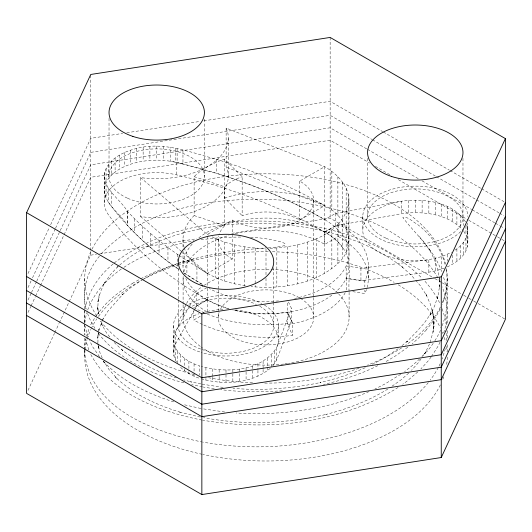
<?xml version="1.0" encoding="UTF-8"?>
<svg xmlns="http://www.w3.org/2000/svg" width="532" height="532" viewBox="0 0 532 532"><rect width="100%" height="100%" fill="white"/><g stroke="black" fill="none" stroke-linecap="round" stroke-linejoin="round"><path stroke-width="0.4" stroke-dasharray="2.66 2" d="M84.615 324.547L84.967 335.087M84.588 350.475C87.86 407.539 154.273 432.356 201.834 441.939M84.595 349.664L84.621 346.418L86.264 336.969M97.935 342.535L97.994 335.798L98.633 331.323M446.641 340.58L446.913 330.884M226.133 128.119L227.516 131.51A71.547 41.31 0 0 1 146.386 178.353L140.501 177.555L140.501 216.504L146.386 217.302A71.547 41.31 0 0 0 227.516 170.459L226.133 167.061L226.133 128.119L324.686 166.689C336.975 173.791 348.726 185.502 348.992 200.571L348.992 266L348.38 272.045L346.166 278.402A82.992 47.913 0 0 1 335.606 292.095M104.259 202.911L104.259 176.425C105.303 160.139 122.719 151.866 136.644 148.441C163.71 141.213 190.788 152.465 216.517 159.321A458.897 264.943 0 0 1 324.686 205.638C346.917 216.344 358.668 245.019 337.873 263.473C314.771 284.527 281.189 289.415 251.071 286.555M189.306 306.645L175.321 331.882C168.046 348.28 185.655 362.026 199.766 365.956L199.766 375.093M176.425 361.9C173.046 356.733 172.754 349.916 175.321 344.344L194.898 309.012M348.992 200.571C344.856 236.933 299.39 247.2 269.092 248.371M447.213 266.938C453.537 264.052 459.542 260.128 463.751 254.502C470.514 245.412 466.797 233.402 467.741 223.021M84.847 322.924L85.659 317.265L87.075 312.211M98.746 330.578L98.959 329.082L98.493 332.161M98.373 332.926L97.562 338.305L98.407 333.69M443.794 299.988C446.9 290.033 447.931 279.426 446.162 269.106M98.972 330.611L99.398 328.304L102.044 321.501M119.022 265.641L116.614 267.649L117.845 266.545L110.124 274.997L103.66 284.467L104.937 282.06L100.448 291.795L97.948 301.75L98.207 300.347L97.848 307.084L98.4 313.813L97.456 306.139L98.985 316.161M97.948 301.75L99.477 293.644M445.337 348.626L442.238 359.04M86.47 336.251L89.17 328.364M430.056 342.428L433.001 332.161L434.159 320.969L433.001 332.161C433.952 324.693 433.966 317.039 432.283 309.671L433.44 317.158M442.159 325.77C448.376 309.79 448.656 291.622 442.923 275.443M443.695 332.839C448.656 318.003 448.03 301.385 442.172 286.894M465.586 221.977C452.453 201.322 423.984 198.376 401.693 201.182L335.499 213.412L324.686 219.656A458.897 264.943 0 0 0 216.517 173.339C196.621 169.056 177.415 160.012 156.721 160.152C143.919 160.272 130.892 162.732 119.62 169.03C111.853 173.518 104.425 180.92 104.259 190.449C105.343 205.086 120.385 213.405 127.261 225.142L127.474 225.382C143.002 241.974 160.491 256.67 179.171 269.591M454.96 250.16C463.266 245.119 470.308 234.891 466.757 224.936M288.47 301.957L291.436 308.354L276.68 347.562C261.199 371.688 226.512 373.351 201.309 366.395M272.956 365.551L276.68 360.024L291.436 320.816L291.436 308.354M102.344 320.749L103.228 318.482M87.68 310.043C93.885 292.746 107.112 278.987 121.914 268.587M27.997 273.548L49.263 227.723M50.653 224.723L90.746 138.333L122.719 133.392M27.997 287.566L31.135 280.81M32.525 277.804L55.188 228.973M55.534 228.228L90.746 152.358L330.146 115.324L371.808 139.371M27.997 300.028L31.135 293.272M31.481 292.52L36.362 282M36.708 281.248L90.746 164.82L330.146 127.786L366.781 148.933M27.997 312.49L30.783 306.485M31.135 305.734L35.318 296.716M35.664 295.965L40.199 286.203M40.545 285.451L90.746 177.282L330.146 140.249L369.654 163.051M27.997 390.382L54.49 333.291M54.836 332.54L59.025 323.529M59.371 322.778L90.746 255.174L90.746 251.031M195.297 308.287L196.501 306.126L207.413 299.669A82.992 47.913 0 0 0 229.013 308.66M234.339 310.056A82.992 47.913 0 0 0 287.579 312.071L291.436 320.816M349.092 291.496C348.154 278.914 351.439 265.175 346.266 253.385L342.774 247.453A82.992 47.913 0 0 0 324.786 231.905L338.392 224.052A102.237 59.025 0 0 1 364.852 281.069L364.852 286.881M440.024 342.143L438.381 345.687L431.545 356.393M439.04 366.142L440.356 363.309M429.49 343.938L424.696 354.006L425.952 351.625L422.847 356.214M189.705 305.92L196.501 293.664L206.635 287.812M90.666 324.806L95.92 315.995M438.381 367.559L433.826 375.18L430.182 380.121M102.35 320.231L107.763 311.32L123.151 293.917L121.376 295.506L130.712 287.606L141.525 280.238M421.071 358.834L418.857 362.112L411.495 370.332M96.365 315.376L105.216 304.51M431.093 357.012L428.36 360.716L420.819 369.022M99.391 256.205C87.401 270.662 81.216 290.685 86.284 309.145M428.36 382.594C404.107 411.595 368.191 427.888 332.34 437.45C290.086 448.163 245.538 449.746 202.626 442.065M101.273 253.771C147.849 204.687 222.349 195.683 286.582 200.484C344.184 207.048 411.056 227.058 440.15 281.887M426.338 329.926L419.708 336.995L412.24 343.765M421.923 356.513L426.338 351.798M417.82 371.888L406.82 381.298L402.777 384.157M419.708 358.867L412.24 365.637L404.619 371.575M113.09 264.012C95.394 278.515 81.609 300.939 84.994 324.567M408.729 373.105L400.928 379.941L391.778 386.378M184.112 247.32A82.992 47.913 0 0 1 194.127 215.56L194.127 176.611C202.645 168.371 213.385 162.912 224.504 159.075L242.153 176.724L242.153 215.666A47.7 27.538 0 0 1 299.729 220.042L324.686 205.638L226.133 167.061M201.309 378.857C224.098 385.321 251.496 383.878 270.349 368.27M119.62 265.142C137.589 249.269 160.145 239.706 182.908 232.943L181.572 233.282L199.872 228.82L198.808 229.079C241.914 220.487 286.881 221.678 329.501 232.371L328.49 232.118C355.07 239.207 380.978 250.166 402.664 267.35L400.968 265.827L411.382 275.29L415.173 279.686M398.215 348.706L384.031 358.196L372.553 364.28M402.006 345.627L408.31 340.493L406.548 342.076L416.071 332.287L424.21 323.15L430.86 313.521L429.577 315.942L434.617 305.993L438.016 295.732L437.557 298.545L439.718 285.265L439.266 288.098L439.239 278.356M407.791 347.23L394.97 356.267L385.261 361.94M114.247 262.981C158.888 228.281 218.12 219.144 273.275 221.372C326.681 224.843 383.293 239.493 422.182 278.349M400.769 374.242L385.268 383.811L374.907 389.058M123.903 267.337C144.864 253.432 169.196 245.358 193.794 240.79M398.062 387.496C340.507 423.512 268.653 431.412 202.626 420.194M140.501 177.555L207.314 234.452L232.271 220.042A47.7 27.538 0 0 0 299.729 220.042A47.7 27.538 0 0 0 299.729 181.099L324.686 166.689L324.686 232.118A453.517 261.837 0 0 0 176.804 174.922A52.469 30.291 0 0 0 119.62 181.492A52.469 30.291 0 0 0 108.249 214.502A453.517 261.837 0 0 0 207.314 299.882L193.808 307.529A102.237 59.025 0 0 0 203.856 312.617M179.171 255.566L207.314 273.401L232.271 258.991L232.271 234.133M324.686 232.118L335.499 225.874L401.693 213.645C422.98 210.891 448.336 213.625 463.246 230.722M193.808 310.854L193.808 319.991L200.963 315.855M235.111 233.801A82.992 47.913 0 0 1 324.786 244.368L338.392 236.514L338.392 224.052M387.815 389.072C368.703 400.869 347.542 408.915 325.843 414.475L326.814 414.235C286.542 423.818 244.208 425.374 203.497 417.633M132.308 283.43L140.016 279.14M143.68 279.047L153.741 273.481L167.234 267.43L177.269 263.819M140.707 278.761L155.504 271.639L177.482 263.546M444.36 268.042L435.356 270.894L428.852 272.165L360.942 280.69L346.166 278.402L346.166 265.94L360.942 268.228L428.852 259.702L441.507 256.677L451.641 252.235M377.866 365.683C360.603 374.189 342.189 380.294 323.416 384.45M369.068 391.612C327.426 409.613 281.255 415.685 236.161 412.998M365.225 367.705L354.086 372.467L337.434 378.106L319.918 382.661L320.789 382.442C292.002 388.593 262.316 390.84 232.956 388.333M178.04 263.54C206.363 254.01 236.228 250.213 265.914 247.885M178.233 263.3L196.228 258.166M126.822 132.754L199.786 121.469M203.889 120.831L330.146 101.299L382.581 131.57M90.746 255.174L96.485 254.283M99.763 253.777L196.508 238.808M231.766 233.355L330.146 218.14L434.292 278.263M201.01 239.693L223.467 237.292L241.794 237.026M282.326 390.668C261.817 392.43 241.116 392.057 220.674 389.663M268.341 247.686C311.898 245.279 259.569 236.72 249.142 237.212M212.075 236.866C228.713 245.186 247.533 248.251 266 248.491L266 275.004M224.717 411.994L201.608 408.623M182.735 252.467L207.314 273.401L215.473 277.531L224.504 281.016L234.24 283.789L246.156 285.99M214.25 388.812L203.171 387.023M223.207 387.442L201.601 384.071M364.852 281.069L346.266 278.189L346.266 290.652M352.729 291.656L364.852 293.531L364.852 290.206M202.393 386.884L191.593 384.669M200.823 408.483L183.161 404.506M200.232 417.041L179.058 411.934M294.648 298.505A82.992 47.913 0 0 0 324.686 219.656A453.517 261.837 0 0 0 176.804 162.46L170.3 161.189L170.3 147.165M200.797 383.904L190.35 381.757L191.553 382.056L183.686 379.848M201.834 420.061C159.248 411.482 111.787 394.159 90.24 353.494M183.939 382.854C151.321 374.156 118.024 359.426 97.117 331.828M176.617 377.86L175.041 377.421C155.916 371.077 137.409 362.319 121.675 349.577L123.457 351.173L114.194 342.462M194.127 176.611L224.69 186.805A47.7 27.538 0 0 1 242.153 176.724M194.127 215.56L224.69 225.748A47.7 27.538 0 0 0 219.098 234.499M173.765 401.893C147.384 393.633 121.336 381.092 102.47 360.363M180.441 412.287C156.661 405.058 133.379 394.298 115.225 376.969L117.093 378.638L109.033 369.56L104.179 362.073M180.561 367.326C185.947 372.54 192.737 375.991 199.766 378.418M207.314 234.452L208.677 235.144M383.299 131.989L449.374 170.14M450.092 170.553L480.981 188.381M481.699 188.8L503.964 201.655M372.526 139.79L435.728 176.278M436.446 176.691L475.954 199.5M476.672 199.912L498.936 212.773M499.654 213.186L503.964 215.673M367.499 149.346L418.491 178.792M422.082 180.86L471.645 209.475M472.363 209.887L494.627 222.742M495.345 223.161L499.654 225.648M500.373 226.06L503.964 228.135M375.399 166.37L390.481 175.081M398.382 179.643L468.054 219.862M468.772 220.281L496.782 236.454M497.5 236.866L501.091 238.941M501.809 239.353L505.4 241.428M435.01 278.682L441.474 282.412M442.192 282.825L463.026 294.854M463.744 295.267L468.054 297.754M468.772 298.173L473.081 300.66M473.799 301.072L477.39 303.147M478.108 303.559L505.4 319.32M184.325 273.089L203.856 285.358M104.259 176.425C105.343 191.061 120.385 199.387 127.261 211.118L127.474 211.357C142.822 227.769 160.099 242.306 178.533 255.127M140.501 216.504L182.104 251.929M224.504 159.075L224.504 198.024L242.153 215.666M441.607 271.599C434.218 249.974 416.164 234.958 402.81 217.515C407.106 215.606 412.879 222.157 416.729 223.846C430.528 234.26 441.7 249.003 445.437 266.093M415.711 280.317L420.047 285.345L426.863 295.898L425.593 293.504L430.435 304.344L433.301 315.429L434.159 326.628M419.269 236.487L423.239 241.189L430.302 251.27L429.078 248.943L434.365 259.25L437.909 269.757L439.691 280.344L439.239 277.544M425.021 281.268L430.967 288.543L436.021 296.058L440.15 303.765M109.732 336.916L106.752 333.218L101.22 323.569L102.516 326.016L100.887 321.468M99.55 356.726L92.681 346.831L89.529 340.5M94.895 328.39L89.177 317.923L87.394 312.909M463.751 231.314L465.952 235.064L467.296 238.954L467.741 242.905M103.494 361.241L104.139 362.452L103.494 360.949M203.856 325.079A102.237 59.025 0 0 0 292.56 335.266L292.56 322.804L287.48 312.284L287.48 302.316M287.579 312.071L287.579 324.533L292.56 335.266M102.204 357.943L99.95 352.676L98.088 344.231M442.178 308.766L445.557 319.606L446.681 326.848M88.811 349.93L85.479 339.137M88.159 336.929L86.636 332.633L85.233 326.183M97.748 342.701L98.134 345.162M98.267 345.98L98.792 349.258L98.127 344.031M467.296 226.492L467.296 246.861M465.952 225.927L465.952 235.064M465.952 238.283L465.952 250.745M463.751 218.852L463.751 225.502M463.751 242.04L463.751 254.502M462.973 158.363L462.973 216.424M460.712 215.3L460.712 227.763M460.712 245.591L460.712 258.053M456.902 212.002L456.902 224.464M456.902 248.883L456.902 261.345M452.373 209.023L452.373 221.485M452.373 255.187L452.373 264.324M447.213 206.409L447.213 218.878M447.213 254.476L447.213 261.126M447.252 278.462L447.252 324.866M447.252 330.665L447.252 338.951M447.252 344.749L447.252 351.379M441.507 204.208L441.507 216.677M441.507 256.677L441.507 269.139M435.356 202.459L435.356 214.921M435.356 258.432L435.356 270.894M428.852 201.182L428.852 213.645M428.852 272.165L428.852 259.702A52.469 30.291 0 0 1 364.593 238.283A52.469 30.291 0 0 1 401.693 201.182L401.693 213.645M422.122 200.411L422.122 212.873M415.273 200.152L415.273 212.614M408.43 200.411L408.43 212.873M368.337 265.787L368.337 278.249M367.579 158.363L367.579 216.424M362.811 216.424L362.811 230.442M360.942 268.228L360.942 280.69M349.092 292.321L349.092 317.198M348.287 194.32L348.287 245.771M346.166 188.168L346.166 251.922M342.674 182.237L342.674 257.854M337.873 176.611L337.873 215.56M337.873 224.531L337.873 263.473M335.499 213.412L335.499 225.874M331.842 171.404L331.842 210.346M331.842 229.744L331.842 268.687M330.146 37.433L330.146 218.14M324.786 231.905L324.786 244.368M324.686 234.452L324.686 273.401M316.527 238.589L316.527 277.531M313.7 200.571L313.7 296.69M313.7 297.521L313.7 317.405M307.496 242.067L307.496 281.016M299.729 181.099L299.729 220.042M297.76 244.84L297.76 283.789M287.48 246.855L287.48 285.804M278.469 325.697L278.469 339.722M276.833 248.078L276.833 287.021M276.68 360.024L276.68 347.562A52.469 30.291 0 0 0 233.608 309.75M274.479 351.313L274.479 363.775M273.701 267.636L273.701 301.644M273.701 302.475L273.701 325.697M271.44 354.864L271.44 367.326M267.629 358.162L267.629 370.624M266 278.316L266 287.433M263.101 361.142L263.101 368.616M263.101 369.447L263.101 373.604M257.94 363.755L257.94 369.567M257.94 370.398L257.94 376.217M255.167 248.078L255.167 287.021M252.235 365.956L252.235 378.418M246.083 367.705L246.083 371.03M246.083 371.861L246.083 380.167M244.52 246.855L244.52 285.804M239.58 368.982L239.58 381.444M234.24 244.84L234.24 283.789M232.85 369.753L232.85 373.078M232.85 373.91L232.85 382.215M232.271 220.042L232.271 233.302M228.248 138.48L228.248 177.422M226 370.013L226 382.475M224.69 186.805L224.69 225.748M224.504 242.067L224.504 281.016M219.151 369.753L219.151 375.572M219.151 376.403L219.151 382.215M218.3 239.52L218.3 289.235M218.3 290.066L218.3 317.405M216.517 159.321L216.517 173.339M215.473 238.589L215.473 277.531M212.421 368.982L212.421 376.457M212.421 377.288L212.421 381.444M207.413 299.669L207.413 312.131M207.314 236.108L207.314 287.42M207.314 288.251L207.314 299.882M205.924 367.705L205.924 377.673M205.924 378.505L205.924 380.167M204.421 119.195L204.421 176.425M196.933 267.204L196.933 281.228M196.501 293.664L196.501 306.126M194.06 363.755L194.06 373.723M194.06 374.555L194.06 376.217M188.9 361.142L188.9 371.11M188.9 371.941L188.9 373.604M186.905 260.82L186.905 274.845M184.378 358.162L184.378 368.131M184.378 368.962L184.378 370.624M183.101 278.249L183.101 303.938M183.101 304.77L183.101 317.198M182.955 150.19L182.955 164.215M183.008 239.52L183.008 247.792M183.008 251.104L183.008 266M180.561 354.864L180.561 364.008M178.306 268.467L178.306 299.157M178.306 299.988L178.306 325.697M177.528 351.313L177.528 363.775M177.242 254.256L177.242 268.274M177.123 148.534L177.123 162.553M176.804 162.46L176.804 174.922M175.813 148.202L175.813 162.227M175.321 344.344L175.321 331.882A52.469 30.291 0 0 1 199.028 313.74M175.321 347.562L175.321 360.024M173.984 335.765L173.984 356.134M173.532 325.697L173.532 352.184M167.952 247.506L167.952 261.525M163.57 146.393L163.57 160.411M159.048 240.59L159.048 254.609M156.721 146.134L156.721 160.152M150.543 233.508L150.543 247.526M149.878 146.393L149.878 160.411M143.141 147.165L143.141 161.189M142.436 226.273L142.436 240.291M136.644 148.441L136.644 162.46M134.742 218.885L134.742 232.91M130.486 150.19L130.486 164.215M127.474 211.357L127.474 225.382M127.261 211.118L127.261 225.142M124.781 152.391L124.781 166.416M119.62 155.005L119.62 169.03M115.098 157.984L115.098 172.009M111.288 161.282L111.288 175.301M111.288 191.573L111.288 205.591M109.027 118.363L109.027 176.425M108.249 164.834L108.249 178.852M108.249 188.022L108.249 202.04A453.517 261.837 0 0 0 179.085 269.631M106.041 168.584L106.041 182.609M106.041 184.265L106.041 198.29M104.704 172.474L104.704 194.399M90.746 75.298L90.746 250.2M84.748 278.462L84.748 309.119M84.748 309.95L84.748 334.808M84.748 338.126L84.748 348.068M84.748 348.892L84.748 356.354M259.729 306.226A47.7 27.538 0 0 1 263.845 342.462A47.7 27.538 0 0 1 202.153 349.551M200.624 349.019A47.7 27.538 0 0 1 190.835 307.097M192.271 306.226A47.7 27.538 0 0 1 256.431 304.497M207.314 273.401A82.992 47.913 0 0 1 184.345 248.092M224.504 198.024A82.992 47.913 0 0 1 324.686 205.638M201.721 284.148A453.517 261.837 0 0 1 184.238 273.135M202.798 312.55A52.469 30.291 0 0 1 222.955 309.478M278.482 300.906A82.992 47.913 0 0 1 209.262 288.51M460.712 231.573A52.469 30.291 0 0 1 375.08 235.895A52.469 30.291 0 0 1 397.331 187.962A52.469 30.291 0 0 1 467.741 216.424M264.464 305.095A52.469 30.291 0 0 1 267.549 344.197A52.469 30.291 0 0 1 201.269 352.417M199.766 351.931A52.469 30.291 0 0 1 187.543 305.095M188.9 304.284A52.469 30.291 0 0 1 261.691 303.493M331.842 295.167A82.992 47.913 0 0 1 232.703 309.89M228.168 308.646A82.992 47.913 0 0 1 185.834 278.402M183.713 272.258A82.992 47.913 0 0 1 192.95 243.257M198.855 237.837A82.992 47.913 0 0 1 275.756 218.419A82.992 47.913 0 0 1 342.674 247.666M338.392 236.514A102.237 59.025 0 0 1 364.852 293.531M202.353 324.4A102.237 59.025 0 0 1 193.808 319.991M345.248 292.66A82.992 47.913 0 0 1 287.579 324.533M206.722 311.732A82.992 47.913 0 0 1 183.201 275.902M183.813 271.998A82.992 47.913 0 0 1 229.013 235.383M300.454 298.366A47.7 27.538 0 0 1 279.646 343.792A47.7 27.538 0 0 1 219.098 312.39M220.268 309.591A47.7 27.538 0 0 1 299.729 297.933M338.565 293.844A82.992 47.913 0 0 1 288.384 363.356M287.579 363.482A82.992 47.913 0 0 1 284.334 363.941M283.516 364.048A82.992 47.913 0 0 1 201.475 347.263M200.251 346.365A82.992 47.913 0 0 1 185.934 304.796M186.592 303.459A82.992 47.913 0 0 1 203.377 285.817M204.029 285.391A82.992 47.913 0 0 1 337.973 293.238M232.271 258.991A47.7 27.538 0 0 1 218.712 235.922M292.56 322.804A102.237 59.025 0 0 1 206.722 313.84M446.441 268.587A181.252 104.644 0 0 1 442.365 302.595M440.376 307.011A181.252 104.644 0 0 1 405.477 345.288M401.62 347.888A181.252 104.644 0 0 1 367.452 365.178M358.987 368.29A181.252 104.644 0 0 1 263.626 383.1M252.567 382.821A181.252 104.644 0 0 1 208.544 377.707M194.3 374.568A181.252 104.644 0 0 1 99.464 319.772M96.784 315.961A181.252 104.644 0 0 1 90.925 251.377M91.989 249.182A181.252 104.644 0 0 1 279.167 174.097A181.252 104.644 0 0 1 445.523 264.052M447.246 357.112A181.252 104.644 0 0 1 446.561 365.471M443.768 376.769A181.252 104.644 0 0 1 442.365 380.486M440.376 384.902A181.252 104.644 0 0 1 202.951 454.461M202.153 454.288A181.252 104.644 0 0 1 85.054 350.269M85.133 349.511A181.252 104.644 0 0 1 87.062 339.682M87.275 338.931A181.252 104.644 0 0 1 90.925 329.268M91.271 328.537A181.252 104.644 0 0 1 96.784 318.854M98.546 316.307A181.252 104.644 0 0 1 141.379 280.371M142.097 279.978A181.252 104.644 0 0 1 177.582 265.002M178.326 264.763A181.252 104.644 0 0 1 268.374 251.716M272.324 251.769A181.252 104.644 0 0 1 394.165 282.359M398.288 284.82A181.252 104.644 0 0 1 440.376 327.805M442.365 332.221A181.252 104.644 0 0 1 442.957 333.704M444.267 337.434A181.252 104.644 0 0 1 445.523 341.943M446.441 346.472A181.252 104.644 0 0 1 447.079 351.785M443.741 299.988A181.213 105.542 -4.3 0 1 442.052 304.603M440.09 309.052A181.213 105.542 -4.3 0 1 426.225 329.9M440.543 330.232A181.392 113.043 2.7 0 1 434.844 340.819M433.201 343.333A181.392 113.043 2.7 0 1 426.644 351.905M105.296 304.53A181.219 96.265 -1.8 0 1 132.395 283.47M386.239 238.27A47.7 27.538 0 0 0 462.567 220.022A47.7 27.538 0 0 0 397.025 190.981A47.7 27.538 0 0 0 386.239 238.27M127.687 198.276A47.7 27.538 0 0 0 204.015 180.022A47.7 27.538 0 0 0 138.473 150.982A47.7 27.538 0 0 0 127.687 198.276"/><path stroke-width="0.8" d="M26.6 212.68L90.746 74.467L330.146 37.433L505.4 138.613L505.4 319.32L441.254 457.533L201.854 494.567L26.6 393.387L26.6 212.68L201.854 313.86L441.254 276.826L505.4 138.613M505.4 202.479L441.254 340.699L201.854 377.733L26.6 276.554M505.4 216.504L441.254 354.718L201.854 391.752L26.6 290.572M505.4 228.966L441.254 367.18L201.854 404.214L26.6 303.034M505.4 241.428L441.254 379.642L201.854 416.676L26.6 315.496M441.254 276.826L441.254 457.533M201.854 313.86L201.854 494.567M391.426 176.405A47.7 27.538 0 0 0 462.973 152.551A47.7 27.538 0 0 0 391.426 128.704A47.7 27.538 0 0 0 391.426 176.405M202.153 285.677A47.7 27.538 0 0 0 273.701 261.83A47.7 27.538 0 0 0 202.153 237.984A47.7 27.538 0 0 0 202.153 285.677M132.874 136.405A47.7 27.538 0 0 0 204.421 112.558A47.7 27.538 0 0 0 132.874 88.711A47.7 27.538 0 0 0 132.874 136.405"/></g></svg>
